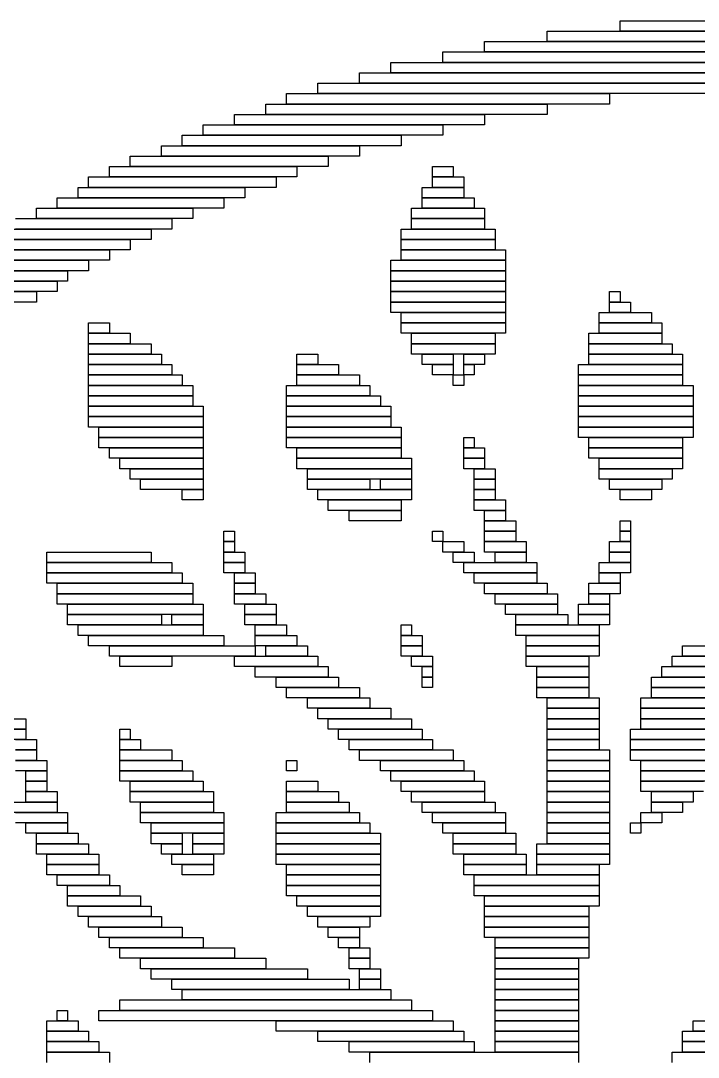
# Model space of a CAD drawing. Extents: x 28 to 995, y 169 to 891.
# Drawn here: x 101.5 to 166.5, y 790.5 to 890 of the extents above; entities that cross this region are included whole.
import ezdxf

# ---------------------------------------------------------------- set-up
doc = ezdxf.new("R2010")
doc.units = 0

msp = doc.modelspace()

# ---------------------------------------------------------------- linework, layer by layer
for p, q in [((159, 890), (191, 890)), ((159, 889), (159, 890)), ((152, 889), (198, 889)), ((152, 888), (152, 889)), ((191, 889), (159, 889)), ((146, 888), (204, 888)), ((146, 887), (146, 888)), ((198, 888), (152, 888)), ((142, 887), (208, 887)), ((142, 886), (142, 887)), ((204, 887), (146, 887)), ((137, 886), (212, 886)), ((137, 885), (137, 886)), ((208, 886), (142, 886)), ((134, 885), (216, 885)), ((134, 884), (134, 885)), ((212, 885), (137, 885)), ((130, 884), (220, 884)), ((130, 883), (130, 884)), ((216, 884), (134, 884)), ((127, 883), (158, 883)), ((127, 882), (127, 883)), ((220, 883), (130, 883)), ((158, 883), (158, 882)), ((125, 882), (152, 882)), ((125, 881), (125, 882)), ((158, 882), (127, 882)), ((152, 882), (152, 881)), ((122, 881), (146, 881)), ((122, 880), (122, 881)), ((152, 881), (125, 881)), ((146, 881), (146, 880)), ((119, 880), (142, 880)), ((119, 879), (119, 880)), ((146, 880), (122, 880)), ((142, 880), (142, 879)), ((117, 879), (138, 879)), ((117, 878), (117, 879)), ((142, 879), (119, 879)), ((138, 879), (138, 878)), ((115, 878), (134, 878)), ((115, 877), (115, 878)), ((138, 878), (117, 878)), ((134, 878), (134, 877)), ((112, 877), (131, 877)), ((112, 876), (112, 877)), ((134, 877), (115, 877)), ((131, 877), (131, 876)), ((110, 876), (128, 876)), ((110, 875), (110, 876)), ((131, 876), (112, 876)), ((128, 876), (128, 875)), ((141, 876), (143, 876)), ((141, 875), (141, 876)), ((143, 876), (143, 875)), ((108, 875), (126, 875)), ((108, 874), (108, 875)), ((128, 875), (110, 875)), ((126, 875), (126, 874)), ((143, 875), (141, 875)), ((141, 875), (144, 875)), ((141, 874), (141, 875)), ((144, 875), (144, 874)), ((107, 874), (123, 874)), ((107, 873), (107, 874)), ((126, 874), (108, 874)), ((123, 874), (123, 873)), ((140, 874), (144, 874)), ((140, 873), (140, 874)), ((144, 874), (141, 874)), ((144, 874), (144, 873)), ((105, 873), (121, 873)), ((105, 872), (105, 873)), ((123, 873), (107, 873)), ((121, 873), (121, 872)), ((144, 873), (140, 873)), ((140, 873), (145, 873)), ((140, 872), (140, 873)), ((145, 873), (145, 872)), ((103, 872), (118, 872)), ((103, 871), (103, 872)), ((121, 872), (105, 872)), ((118, 872), (118, 871)), ((139, 872), (146, 872)), ((139, 871), (139, 872)), ((145, 872), (140, 872)), ((146, 872), (146, 871)), ((101, 871), (116, 871)), ((118, 871), (103, 871)), ((116, 871), (116, 870)), ((146, 871), (139, 871)), ((139, 871), (146, 871)), ((139, 870), (139, 871)), ((146, 871), (146, 870)), ((99, 870), (114, 870)), ((116, 870), (101, 870)), ((114, 870), (114, 869)), ((138, 870), (147, 870)), ((138, 869), (138, 870)), ((146, 870), (139, 870)), ((147, 870), (147, 869)), ((98, 869), (112, 869)), ((114, 869), (99, 869)), ((112, 869), (112, 868)), ((147, 869), (138, 869)), ((138, 869), (147, 869)), ((138, 868), (138, 869)), ((147, 869), (147, 868)), ((96, 868), (110, 868)), ((112, 868), (98, 868)), ((110, 868), (110, 867)), ((147, 868), (138, 868)), ((138, 868), (148, 868)), ((138, 867), (138, 868)), ((148, 868), (148, 867)), ((95, 867), (108, 867)), ((110, 867), (96, 867)), ((108, 867), (108, 866)), ((137, 867), (148, 867)), ((137, 866), (137, 867)), ((148, 867), (138, 867)), ((148, 867), (148, 866)), ((93, 866), (106, 866)), ((108, 866), (95, 866)), ((106, 866), (106, 865)), ((148, 866), (137, 866)), ((137, 866), (148, 866)), ((137, 865), (137, 866)), ((148, 866), (148, 865)), ((92, 865), (105, 865)), ((106, 865), (93, 865)), ((105, 865), (105, 864)), ((148, 865), (137, 865)), ((137, 865), (148, 865)), ((137, 864), (137, 865)), ((148, 865), (148, 864)), ((90, 864), (103, 864)), ((105, 864), (92, 864)), ((103, 864), (103, 863)), ((148, 864), (137, 864)), ((137, 864), (148, 864)), ((137, 863), (137, 864)), ((148, 864), (148, 863)), ((158, 864), (159, 864)), ((158, 863), (158, 864)), ((159, 864), (159, 863)), ((103, 863), (90, 863)), ((148, 863), (137, 863)), ((137, 863), (148, 863)), ((137, 862), (137, 863)), ((148, 863), (148, 862)), ((159, 863), (158, 863)), ((158, 863), (160, 863)), ((158, 862), (158, 863)), ((160, 863), (160, 862)), ((148, 862), (137, 862)), ((138, 862), (148, 862)), ((138, 861), (138, 862)), ((148, 862), (148, 861)), ((157, 862), (162, 862)), ((157, 861), (157, 862)), ((160, 862), (158, 862)), ((162, 862), (162, 861)), ((108, 861), (110, 861)), ((108, 860), (108, 861)), ((110, 861), (110, 860)), ((148, 861), (138, 861)), ((138, 861), (148, 861)), ((138, 860), (138, 861)), ((148, 861), (148, 860)), ((162, 861), (157, 861)), ((157, 861), (163, 861)), ((157, 860), (157, 861)), ((163, 861), (163, 860)), ((110, 860), (108, 860)), ((108, 860), (112, 860)), ((108, 859), (108, 860)), ((112, 860), (112, 859)), ((148, 860), (138, 860)), ((139, 860), (147, 860)), ((139, 859), (139, 860)), ((147, 860), (147, 859)), ((156, 860), (163, 860)), ((156, 859), (156, 860)), ((163, 860), (157, 860)), ((163, 860), (163, 859)), ((112, 859), (108, 859)), ((108, 859), (114, 859)), ((108, 858), (108, 859)), ((114, 859), (114, 858)), ((147, 859), (139, 859)), ((139, 859), (147, 859)), ((139, 858), (139, 859)), ((147, 859), (147, 858)), ((163, 859), (156, 859)), ((156, 859), (164, 859)), ((156, 858), (156, 859)), ((164, 859), (164, 858)), ((114, 858), (108, 858)), ((108, 858), (115, 858)), ((108, 857), (108, 858)), ((115, 858), (115, 857)), ((128, 858), (130, 858)), ((128, 857), (128, 858)), ((130, 858), (130, 857)), ((147, 858), (139, 858)), ((140, 858), (143, 858)), ((140, 857), (140, 858)), ((143, 858), (143, 857)), ((144, 858), (146, 858)), ((144, 857), (144, 858)), ((146, 858), (146, 857)), ((164, 858), (156, 858)), ((156, 858), (165, 858)), ((156, 857), (156, 858)), ((165, 858), (165, 857)), ((115, 857), (108, 857)), ((108, 857), (116, 857)), ((108, 856), (108, 857)), ((116, 857), (116, 856)), ((130, 857), (128, 857)), ((128, 857), (132, 857)), ((128, 856), (128, 857)), ((132, 857), (132, 856)), ((143, 857), (140, 857)), ((141, 857), (143, 857)), ((141, 856), (141, 857)), ((143, 857), (143, 856)), ((146, 857), (144, 857)), ((144, 857), (145, 857)), ((144, 856), (144, 857)), ((145, 857), (145, 856)), ((155, 857), (165, 857)), ((155, 856), (155, 857)), ((165, 857), (156, 857)), ((165, 857), (165, 856)), ((116, 856), (108, 856)), ((108, 856), (117, 856)), ((108, 855), (108, 856)), ((117, 856), (117, 855)), ((132, 856), (128, 856)), ((128, 856), (134, 856)), ((128, 855), (128, 856)), ((134, 856), (134, 855)), ((143, 856), (141, 856)), ((143, 856), (144, 856)), ((143, 855), (143, 856)), ((145, 856), (144, 856)), ((144, 856), (144, 855)), ((165, 856), (155, 856)), ((155, 856), (165, 856)), ((155, 855), (155, 856)), ((165, 856), (165, 855)), ((117, 855), (108, 855)), ((108, 855), (118, 855)), ((108, 854), (108, 855)), ((118, 855), (118, 854)), ((127, 855), (135, 855)), ((127, 854), (127, 855)), ((134, 855), (128, 855)), ((135, 855), (135, 854)), ((144, 855), (143, 855)), ((165, 855), (155, 855)), ((155, 855), (166, 855)), ((155, 854), (155, 855)), ((166, 855), (166, 854)), ((118, 854), (108, 854)), ((108, 854), (118, 854)), ((108, 853), (108, 854)), ((118, 854), (118, 853)), ((135, 854), (127, 854)), ((127, 854), (136, 854)), ((127, 853), (127, 854)), ((136, 854), (136, 853)), ((166, 854), (155, 854)), ((155, 854), (166, 854)), ((155, 853), (155, 854)), ((166, 854), (166, 853)), ((118, 853), (108, 853)), ((108, 853), (119, 853)), ((108, 852), (108, 853)), ((119, 853), (119, 852)), ((136, 853), (127, 853)), ((127, 853), (137, 853)), ((127, 852), (127, 853)), ((137, 853), (137, 852)), ((166, 853), (155, 853)), ((155, 853), (166, 853)), ((155, 852), (155, 853)), ((166, 853), (166, 852)), ((119, 852), (108, 852)), ((108, 852), (119, 852)), ((108, 851), (108, 852)), ((119, 852), (119, 851)), ((137, 852), (127, 852)), ((127, 852), (137, 852)), ((127, 851), (127, 852)), ((137, 852), (137, 851)), ((166, 852), (155, 852)), ((155, 852), (166, 852)), ((155, 851), (155, 852)), ((166, 852), (166, 851)), ((119, 851), (108, 851)), ((109, 851), (119, 851)), ((109, 850), (109, 851)), ((119, 851), (119, 850)), ((137, 851), (127, 851)), ((127, 851), (138, 851)), ((127, 850), (127, 851)), ((138, 851), (138, 850)), ((166, 851), (155, 851)), ((155, 851), (166, 851)), ((155, 850), (155, 851)), ((166, 851), (166, 850)), ((119, 850), (109, 850)), ((109, 850), (119, 850)), ((109, 849), (109, 850)), ((119, 850), (119, 849)), ((138, 850), (127, 850)), ((127, 850), (138, 850)), ((127, 849), (127, 850)), ((138, 850), (138, 849)), ((144, 850), (145, 850)), ((144, 849), (144, 850)), ((145, 850), (145, 849)), ((166, 850), (155, 850)), ((156, 850), (165, 850)), ((156, 849), (156, 850)), ((165, 850), (165, 849)), ((119, 849), (109, 849)), ((110, 849), (119, 849)), ((110, 848), (110, 849)), ((119, 849), (119, 848)), ((138, 849), (127, 849)), ((128, 849), (138, 849)), ((128, 848), (128, 849)), ((138, 849), (138, 848)), ((145, 849), (144, 849)), ((144, 849), (146, 849)), ((144, 848), (144, 849)), ((146, 849), (146, 848)), ((165, 849), (156, 849)), ((156, 849), (165, 849)), ((156, 848), (156, 849)), ((165, 849), (165, 848)), ((119, 848), (110, 848)), ((111, 848), (119, 848)), ((111, 847), (111, 848)), ((119, 848), (119, 847)), ((138, 848), (128, 848)), ((128, 848), (139, 848)), ((128, 847), (128, 848)), ((139, 848), (139, 847)), ((146, 848), (144, 848)), ((144, 848), (146, 848)), ((144, 847), (144, 848)), ((146, 848), (146, 847)), ((165, 848), (156, 848)), ((157, 848), (165, 848)), ((157, 847), (157, 848)), ((165, 848), (165, 847)), ((119, 847), (111, 847)), ((112, 847), (119, 847)), ((112, 846), (112, 847)), ((119, 847), (119, 846)), ((139, 847), (128, 847)), ((129, 847), (139, 847)), ((129, 846), (129, 847)), ((139, 847), (139, 846)), ((146, 847), (144, 847)), ((145, 847), (147, 847)), ((145, 846), (145, 847)), ((147, 847), (147, 846)), ((165, 847), (157, 847)), ((157, 847), (164, 847)), ((157, 846), (157, 847)), ((164, 847), (164, 846)), ((119, 846), (112, 846)), ((113, 846), (119, 846)), ((113, 845), (113, 846)), ((119, 846), (119, 845)), ((139, 846), (129, 846)), ((129, 846), (135, 846)), ((129, 845), (129, 846)), ((135, 846), (135, 845)), ((136, 846), (139, 846)), ((136, 845), (136, 846)), ((139, 846), (139, 845)), ((147, 846), (145, 846)), ((145, 846), (147, 846)), ((145, 845), (145, 846)), ((147, 846), (147, 845)), ((164, 846), (157, 846)), ((158, 846), (163, 846)), ((158, 845), (158, 846)), ((163, 846), (163, 845)), ((119, 845), (113, 845)), ((117, 845), (119, 845)), ((117, 844), (117, 845)), ((119, 845), (119, 844)), ((135, 845), (129, 845)), ((130, 845), (139, 845)), ((130, 844), (130, 845)), ((139, 845), (136, 845)), ((139, 845), (139, 844)), ((147, 845), (145, 845)), ((145, 845), (147, 845)), ((145, 844), (145, 845)), ((147, 845), (147, 844)), ((163, 845), (158, 845)), ((159, 845), (162, 845)), ((159, 844), (159, 845)), ((162, 845), (162, 844)), ((119, 844), (117, 844)), ((139, 844), (130, 844)), ((131, 844), (138, 844)), ((131, 843), (131, 844)), ((138, 844), (138, 843)), ((147, 844), (145, 844)), ((145, 844), (148, 844)), ((145, 843), (145, 844)), ((148, 844), (148, 843)), ((162, 844), (159, 844)), ((138, 843), (131, 843)), ((133, 843), (138, 843)), ((133, 842), (133, 843)), ((138, 843), (138, 842)), ((148, 843), (145, 843)), ((146, 843), (148, 843)), ((146, 842), (146, 843)), ((148, 843), (148, 842)), ((138, 842), (133, 842)), ((148, 842), (146, 842)), ((146, 842), (149, 842)), ((146, 841), (146, 842)), ((149, 842), (149, 841)), ((159, 842), (160, 842)), ((159, 841), (159, 842)), ((160, 842), (160, 841)), ((121, 841), (122, 841)), ((121, 840), (121, 841)), ((122, 841), (122, 840)), ((141, 841), (142, 841)), ((141, 840), (141, 841)), ((142, 841), (142, 840)), ((149, 841), (146, 841)), ((146, 841), (149, 841)), ((146, 840), (146, 841)), ((149, 841), (149, 840)), ((160, 841), (159, 841)), ((159, 841), (160, 841)), ((159, 840), (159, 841)), ((160, 841), (160, 840)), ((122, 840), (121, 840)), ((121, 840), (122, 840)), ((121, 839), (121, 840)), ((122, 840), (122, 839)), ((142, 840), (141, 840)), ((142, 840), (144, 840)), ((142, 839), (142, 840)), ((144, 840), (144, 839)), ((149, 840), (146, 840)), ((146, 840), (150, 840)), ((146, 839), (146, 840)), ((150, 840), (150, 839)), ((158, 840), (160, 840)), ((158, 839), (158, 840)), ((160, 840), (159, 840)), ((160, 840), (160, 839)), ((104, 839), (114, 839)), ((104, 838), (104, 839)), ((114, 839), (114, 838)), ((122, 839), (121, 839)), ((121, 839), (123, 839)), ((121, 838), (121, 839)), ((123, 839), (123, 838)), ((144, 839), (142, 839)), ((143, 839), (145, 839)), ((143, 838), (143, 839)), ((145, 839), (145, 838)), ((150, 839), (146, 839)), ((147, 839), (150, 839)), ((147, 838), (147, 839)), ((150, 839), (150, 838)), ((160, 839), (158, 839)), ((158, 839), (160, 839)), ((158, 838), (158, 839)), ((160, 839), (160, 838)), ((114, 838), (104, 838)), ((104, 838), (116, 838)), ((104, 837), (104, 838)), ((116, 838), (116, 837)), ((123, 838), (121, 838)), ((121, 838), (123, 838)), ((121, 837), (121, 838)), ((123, 838), (123, 837)), ((145, 838), (143, 838)), ((144, 838), (151, 838)), ((144, 837), (144, 838)), ((150, 838), (147, 838)), ((151, 838), (151, 837)), ((157, 838), (160, 838)), ((157, 837), (157, 838)), ((160, 838), (158, 838)), ((160, 838), (160, 837)), ((116, 837), (104, 837)), ((104, 837), (117, 837)), ((104, 836), (104, 837)), ((117, 837), (117, 836)), ((123, 837), (121, 837)), ((122, 837), (124, 837)), ((122, 836), (122, 837)), ((124, 837), (124, 836)), ((151, 837), (144, 837)), ((145, 837), (151, 837)), ((145, 836), (145, 837)), ((151, 837), (151, 836)), ((160, 837), (157, 837)), ((157, 837), (159, 837)), ((157, 836), (157, 837)), ((159, 837), (159, 836)), ((117, 836), (104, 836)), ((105, 836), (118, 836)), ((105, 835), (105, 836)), ((118, 836), (118, 835)), ((124, 836), (122, 836)), ((122, 836), (124, 836)), ((122, 835), (122, 836)), ((124, 836), (124, 835)), ((151, 836), (145, 836)), ((146, 836), (152, 836)), ((146, 835), (146, 836)), ((152, 836), (152, 835)), ((156, 836), (159, 836)), ((156, 835), (156, 836)), ((159, 836), (157, 836)), ((159, 836), (159, 835)), ((118, 835), (105, 835)), ((105, 835), (118, 835)), ((105, 834), (105, 835)), ((118, 835), (118, 834)), ((124, 835), (122, 835)), ((122, 835), (125, 835)), ((122, 834), (122, 835)), ((125, 835), (125, 834)), ((152, 835), (146, 835)), ((147, 835), (153, 835)), ((147, 834), (147, 835)), ((153, 835), (153, 834)), ((159, 835), (156, 835)), ((156, 835), (158, 835)), ((156, 834), (156, 835)), ((158, 835), (158, 834)), ((118, 834), (105, 834)), ((106, 834), (119, 834)), ((106, 833), (106, 834)), ((119, 834), (119, 833)), ((125, 834), (122, 834)), ((123, 834), (126, 834)), ((123, 833), (123, 834)), ((126, 834), (126, 833)), ((153, 834), (147, 834)), ((148, 834), (153, 834)), ((148, 833), (148, 834)), ((153, 834), (153, 833)), ((155, 834), (158, 834)), ((155, 833), (155, 834)), ((158, 834), (156, 834)), ((158, 834), (158, 833)), ((119, 833), (106, 833)), ((106, 833), (115, 833)), ((106, 832), (106, 833)), ((115, 833), (115, 832)), ((116, 833), (119, 833)), ((116, 832), (116, 833)), ((119, 833), (119, 832)), ((126, 833), (123, 833)), ((123, 833), (126, 833)), ((123, 832), (123, 833)), ((126, 833), (126, 832)), ((153, 833), (148, 833)), ((149, 833), (154, 833)), ((149, 832), (149, 833)), ((154, 833), (154, 832)), ((158, 833), (155, 833)), ((155, 833), (158, 833)), ((155, 832), (155, 833)), ((158, 833), (158, 832)), ((115, 832), (106, 832)), ((107, 832), (119, 832)), ((107, 831), (107, 832)), ((119, 832), (116, 832)), ((119, 832), (119, 831)), ((126, 832), (123, 832)), ((124, 832), (127, 832)), ((124, 831), (124, 832)), ((127, 832), (127, 831)), ((138, 832), (139, 832)), ((138, 831), (138, 832)), ((139, 832), (139, 831)), ((154, 832), (149, 832)), ((149, 832), (157, 832)), ((149, 831), (149, 832)), ((158, 832), (155, 832)), ((157, 832), (157, 831)), ((119, 831), (107, 831)), ((108, 831), (121, 831)), ((108, 830), (108, 831)), ((121, 831), (121, 830)), ((127, 831), (124, 831)), ((124, 831), (128, 831)), ((124, 830), (124, 831)), ((128, 831), (128, 830)), ((139, 831), (138, 831)), ((138, 831), (140, 831)), ((138, 830), (138, 831)), ((140, 831), (140, 830)), ((157, 831), (149, 831)), ((150, 831), (157, 831)), ((150, 830), (150, 831)), ((157, 831), (157, 830)), ((121, 830), (108, 830)), ((110, 830), (124, 830)), ((110, 829), (110, 830)), ((128, 830), (124, 830)), ((124, 830), (124, 829)), ((125, 830), (129, 830)), ((125, 829), (125, 830)), ((129, 830), (129, 829)), ((140, 830), (138, 830)), ((138, 830), (140, 830)), ((138, 829), (138, 830)), ((140, 830), (140, 829)), ((157, 830), (150, 830)), ((150, 830), (157, 830)), ((150, 829), (150, 830)), ((157, 830), (157, 829)), ((165, 830), (169, 830)), ((165, 829), (165, 830)), ((124, 829), (110, 829)), ((111, 829), (116, 829)), ((111, 828), (111, 829)), ((116, 829), (116, 828)), ((122, 829), (130, 829)), ((122, 828), (122, 829)), ((129, 829), (125, 829)), ((130, 829), (130, 828)), ((140, 829), (138, 829)), ((139, 829), (141, 829)), ((139, 828), (139, 829)), ((141, 829), (141, 828)), ((157, 829), (150, 829)), ((150, 829), (156, 829)), ((150, 828), (150, 829)), ((156, 829), (156, 828)), ((164, 829), (169, 829)), ((164, 828), (164, 829)), ((169, 829), (165, 829)), ((116, 828), (111, 828)), ((130, 828), (122, 828)), ((124, 828), (131, 828)), ((124, 827), (124, 828)), ((131, 828), (131, 827)), ((141, 828), (139, 828)), ((140, 828), (141, 828)), ((140, 827), (140, 828)), ((141, 828), (141, 827)), ((156, 828), (150, 828)), ((151, 828), (156, 828)), ((151, 827), (151, 828)), ((156, 828), (156, 827)), ((163, 828), (169, 828)), ((163, 827), (163, 828)), ((169, 828), (164, 828)), ((131, 827), (124, 827)), ((126, 827), (132, 827)), ((126, 826), (126, 827)), ((132, 827), (132, 826)), ((141, 827), (140, 827)), ((140, 827), (141, 827)), ((140, 826), (140, 827)), ((141, 827), (141, 826)), ((156, 827), (151, 827)), ((151, 827), (156, 827)), ((151, 826), (151, 827)), ((156, 827), (156, 826)), ((162, 827), (170, 827)), ((162, 826), (162, 827)), ((169, 827), (163, 827)), ((132, 826), (126, 826)), ((127, 826), (134, 826)), ((127, 825), (127, 826)), ((134, 826), (134, 825)), ((141, 826), (140, 826)), ((156, 826), (151, 826)), ((151, 826), (156, 826)), ((151, 825), (151, 826)), ((156, 826), (156, 825)), ((170, 826), (162, 826)), ((162, 826), (170, 826)), ((162, 825), (162, 826)), ((134, 825), (127, 825)), ((129, 825), (135, 825)), ((129, 824), (129, 825)), ((135, 825), (135, 824)), ((156, 825), (151, 825)), ((152, 825), (157, 825)), ((152, 824), (152, 825)), ((157, 825), (157, 824)), ((161, 825), (170, 825)), ((161, 824), (161, 825)), ((170, 825), (162, 825)), ((135, 824), (129, 824)), ((130, 824), (137, 824)), ((130, 823), (130, 824)), ((137, 824), (137, 823)), ((157, 824), (152, 824)), ((152, 824), (157, 824)), ((152, 823), (152, 824)), ((157, 824), (157, 823)), ((170, 824), (161, 824)), ((161, 824), (170, 824)), ((161, 823), (161, 824)), ((100, 823), (102, 823)), ((102, 823), (102, 822)), ((137, 823), (130, 823)), ((131, 823), (139, 823)), ((131, 822), (131, 823)), ((139, 823), (139, 822)), ((157, 823), (152, 823)), ((152, 823), (157, 823)), ((152, 822), (152, 823)), ((157, 823), (157, 822)), ((170, 823), (161, 823)), ((161, 823), (170, 823)), ((161, 822), (161, 823)), ((102, 822), (100, 822)), ((100, 822), (102, 822)), ((102, 822), (102, 821)), ((111, 822), (112, 822)), ((111, 821), (111, 822)), ((112, 822), (112, 821)), ((139, 822), (131, 822)), ((132, 822), (140, 822)), ((132, 821), (132, 822)), ((140, 822), (140, 821)), ((157, 822), (152, 822)), ((152, 822), (157, 822)), ((152, 821), (152, 822)), ((157, 822), (157, 821)), ((160, 822), (170, 822)), ((160, 821), (160, 822)), ((170, 822), (161, 822)), ((102, 821), (100, 821)), ((101, 821), (103, 821)), ((103, 821), (103, 820)), ((112, 821), (111, 821)), ((111, 821), (113, 821)), ((111, 820), (111, 821)), ((113, 821), (113, 820)), ((140, 821), (132, 821)), ((133, 821), (141, 821)), ((133, 820), (133, 821)), ((141, 821), (141, 820)), ((157, 821), (152, 821)), ((152, 821), (157, 821)), ((152, 820), (152, 821)), ((157, 821), (157, 820)), ((170, 821), (160, 821)), ((160, 821), (170, 821)), ((160, 820), (160, 821)), ((103, 820), (101, 820)), ((101, 820), (103, 820)), ((103, 820), (103, 819)), ((113, 820), (111, 820)), ((111, 820), (116, 820)), ((111, 819), (111, 820)), ((116, 820), (116, 819)), ((141, 820), (133, 820)), ((134, 820), (143, 820)), ((134, 819), (134, 820)), ((143, 820), (143, 819)), ((157, 820), (152, 820)), ((152, 820), (158, 820)), ((152, 819), (152, 820)), ((158, 820), (158, 819)), ((170, 820), (160, 820)), ((160, 820), (169, 820)), ((160, 819), (160, 820)), ((103, 819), (101, 819)), ((101, 819), (104, 819)), ((104, 819), (104, 818)), ((116, 819), (111, 819)), ((111, 819), (117, 819)), ((111, 818), (111, 819)), ((117, 819), (117, 818)), ((127, 819), (128, 819)), ((127, 818), (127, 819)), ((128, 819), (128, 818)), ((143, 819), (134, 819)), ((136, 819), (144, 819)), ((136, 818), (136, 819)), ((144, 819), (144, 818)), ((158, 819), (152, 819)), ((152, 819), (158, 819)), ((152, 818), (152, 819)), ((158, 819), (158, 818)), ((169, 819), (160, 819)), ((161, 819), (169, 819)), ((161, 818), (161, 819)), ((104, 818), (101, 818)), ((102, 818), (104, 818)), ((102, 817), (102, 818)), ((104, 818), (104, 817)), ((117, 818), (111, 818)), ((111, 818), (118, 818)), ((111, 817), (111, 818)), ((118, 818), (118, 817)), ((128, 818), (127, 818)), ((144, 818), (136, 818)), ((137, 818), (145, 818)), ((137, 817), (137, 818)), ((145, 818), (145, 817)), ((158, 818), (152, 818)), ((152, 818), (158, 818)), ((152, 817), (152, 818)), ((158, 818), (158, 817)), ((169, 818), (161, 818)), ((161, 818), (168, 818)), ((161, 817), (161, 818)), ((104, 817), (102, 817)), ((102, 817), (104, 817)), ((102, 816), (102, 817)), ((104, 817), (104, 816)), ((118, 817), (111, 817)), ((112, 817), (119, 817)), ((112, 816), (112, 817)), ((119, 817), (119, 816)), ((127, 817), (130, 817)), ((127, 816), (127, 817)), ((130, 817), (130, 816)), ((145, 817), (137, 817)), ((138, 817), (146, 817)), ((138, 816), (138, 817)), ((146, 817), (146, 816)), ((158, 817), (152, 817)), ((152, 817), (158, 817)), ((152, 816), (152, 817)), ((158, 817), (158, 816)), ((168, 817), (161, 817)), ((161, 817), (167, 817)), ((161, 816), (161, 817)), ((104, 816), (102, 816)), ((102, 816), (105, 816)), ((102, 815), (102, 816)), ((105, 816), (105, 815)), ((119, 816), (112, 816)), ((112, 816), (120, 816)), ((112, 815), (112, 816)), ((120, 816), (120, 815)), ((130, 816), (127, 816)), ((127, 816), (132, 816)), ((127, 815), (127, 816)), ((132, 816), (132, 815)), ((146, 816), (138, 816)), ((139, 816), (146, 816)), ((139, 815), (139, 816)), ((146, 816), (146, 815)), ((158, 816), (152, 816)), ((152, 816), (158, 816)), ((152, 815), (152, 816)), ((158, 816), (158, 815)), ((167, 816), (161, 816)), ((162, 816), (166, 816)), ((162, 815), (162, 816)), ((166, 816), (166, 815)), ((99, 815), (105, 815)), ((105, 815), (102, 815)), ((105, 815), (105, 814)), ((120, 815), (112, 815)), ((113, 815), (120, 815)), ((113, 814), (113, 815)), ((120, 815), (120, 814)), ((132, 815), (127, 815)), ((127, 815), (133, 815)), ((127, 814), (127, 815)), ((133, 815), (133, 814)), ((146, 815), (139, 815)), ((140, 815), (147, 815)), ((140, 814), (140, 815)), ((147, 815), (147, 814)), ((158, 815), (152, 815)), ((152, 815), (158, 815)), ((152, 814), (152, 815)), ((158, 815), (158, 814)), ((166, 815), (162, 815)), ((162, 815), (165, 815)), ((162, 814), (162, 815)), ((165, 815), (165, 814)), ((105, 814), (99, 814)), ((101, 814), (106, 814)), ((106, 814), (106, 813)), ((120, 814), (113, 814)), ((113, 814), (121, 814)), ((113, 813), (113, 814)), ((121, 814), (121, 813)), ((126, 814), (134, 814)), ((126, 813), (126, 814)), ((133, 814), (127, 814)), ((134, 814), (134, 813)), ((147, 814), (140, 814)), ((141, 814), (148, 814)), ((141, 813), (141, 814)), ((148, 814), (148, 813)), ((158, 814), (152, 814)), ((152, 814), (158, 814)), ((152, 813), (152, 814)), ((158, 814), (158, 813)), ((161, 814), (163, 814)), ((161, 813), (161, 814)), ((165, 814), (162, 814)), ((163, 814), (163, 813)), ((106, 813), (101, 813)), ((102, 813), (106, 813)), ((102, 812), (102, 813)), ((106, 813), (106, 812)), ((121, 813), (113, 813)), ((114, 813), (121, 813)), ((114, 812), (114, 813)), ((121, 813), (121, 812)), ((134, 813), (126, 813)), ((126, 813), (135, 813)), ((126, 812), (126, 813)), ((135, 813), (135, 812)), ((148, 813), (141, 813)), ((142, 813), (148, 813)), ((142, 812), (142, 813)), ((148, 813), (148, 812)), ((158, 813), (152, 813)), ((152, 813), (158, 813)), ((152, 812), (152, 813)), ((158, 813), (158, 812)), ((160, 813), (161, 813)), ((160, 812), (160, 813)), ((163, 813), (161, 813)), ((161, 813), (161, 812)), ((106, 812), (102, 812)), ((103, 812), (107, 812)), ((103, 811), (103, 812)), ((107, 812), (107, 811)), ((121, 812), (114, 812)), ((114, 812), (117, 812)), ((114, 811), (114, 812)), ((117, 812), (117, 811)), ((118, 812), (121, 812)), ((118, 811), (118, 812)), ((121, 812), (121, 811)), ((135, 812), (126, 812)), ((126, 812), (136, 812)), ((126, 811), (126, 812)), ((136, 812), (136, 811)), ((148, 812), (142, 812)), ((143, 812), (149, 812)), ((143, 811), (143, 812)), ((149, 812), (149, 811)), ((158, 812), (152, 812)), ((152, 812), (158, 812)), ((152, 811), (152, 812)), ((158, 812), (158, 811)), ((161, 812), (160, 812)), ((107, 811), (103, 811)), ((103, 811), (108, 811)), ((103, 810), (103, 811)), ((108, 811), (108, 810)), ((117, 811), (114, 811)), ((115, 811), (117, 811)), ((115, 810), (115, 811)), ((117, 811), (117, 810)), ((121, 811), (118, 811)), ((118, 811), (121, 811)), ((118, 810), (118, 811)), ((121, 811), (121, 810)), ((136, 811), (126, 811)), ((126, 811), (136, 811)), ((126, 810), (126, 811)), ((136, 811), (136, 810)), ((149, 811), (143, 811)), ((143, 811), (149, 811)), ((143, 810), (143, 811)), ((149, 811), (149, 810)), ((151, 811), (158, 811)), ((151, 810), (151, 811)), ((158, 811), (152, 811)), ((158, 811), (158, 810)), ((108, 810), (103, 810)), ((104, 810), (109, 810)), ((104, 809), (104, 810)), ((109, 810), (109, 809)), ((117, 810), (115, 810)), ((116, 810), (120, 810)), ((116, 809), (116, 810)), ((121, 810), (118, 810)), ((120, 810), (120, 809)), ((136, 810), (126, 810)), ((126, 810), (136, 810)), ((126, 809), (126, 810)), ((136, 810), (136, 809)), ((149, 810), (143, 810)), ((144, 810), (150, 810)), ((144, 809), (144, 810)), ((150, 810), (150, 809)), ((158, 810), (151, 810)), ((151, 810), (158, 810)), ((151, 809), (151, 810)), ((158, 810), (158, 809)), ((109, 809), (104, 809)), ((104, 809), (109, 809)), ((104, 808), (104, 809)), ((109, 809), (109, 808)), ((120, 809), (116, 809)), ((117, 809), (120, 809)), ((117, 808), (117, 809)), ((120, 809), (120, 808)), ((136, 809), (126, 809)), ((127, 809), (136, 809)), ((127, 808), (127, 809)), ((136, 809), (136, 808)), ((150, 809), (144, 809)), ((144, 809), (150, 809)), ((144, 808), (144, 809)), ((150, 809), (150, 808)), ((158, 809), (151, 809)), ((151, 809), (157, 809)), ((151, 808), (151, 809)), ((157, 809), (157, 808)), ((109, 808), (104, 808)), ((105, 808), (110, 808)), ((105, 807), (105, 808)), ((110, 808), (110, 807)), ((120, 808), (117, 808)), ((136, 808), (127, 808)), ((127, 808), (136, 808)), ((127, 807), (127, 808)), ((136, 808), (136, 807)), ((150, 808), (144, 808)), ((145, 808), (157, 808)), ((145, 807), (145, 808)), ((157, 808), (151, 808)), ((157, 808), (157, 807)), ((110, 807), (105, 807)), ((106, 807), (111, 807)), ((106, 806), (106, 807)), ((111, 807), (111, 806)), ((136, 807), (127, 807)), ((127, 807), (136, 807)), ((127, 806), (127, 807)), ((136, 807), (136, 806)), ((157, 807), (145, 807)), ((145, 807), (157, 807)), ((145, 806), (145, 807)), ((157, 807), (157, 806)), ((111, 806), (106, 806)), ((106, 806), (113, 806)), ((106, 805), (106, 806)), ((113, 806), (113, 805)), ((136, 806), (127, 806)), ((128, 806), (136, 806)), ((128, 805), (128, 806)), ((136, 806), (136, 805)), ((157, 806), (145, 806)), ((146, 806), (157, 806)), ((146, 805), (146, 806)), ((157, 806), (157, 805)), ((113, 805), (106, 805)), ((107, 805), (114, 805)), ((107, 804), (107, 805)), ((114, 805), (114, 804)), ((136, 805), (128, 805)), ((129, 805), (136, 805)), ((129, 804), (129, 805)), ((136, 805), (136, 804)), ((157, 805), (146, 805)), ((146, 805), (156, 805)), ((146, 804), (146, 805)), ((156, 805), (156, 804)), ((114, 804), (107, 804)), ((108, 804), (115, 804)), ((108, 803), (108, 804)), ((115, 804), (115, 803)), ((136, 804), (129, 804)), ((130, 804), (135, 804)), ((130, 803), (130, 804)), ((135, 804), (135, 803)), ((156, 804), (146, 804)), ((146, 804), (156, 804)), ((146, 803), (146, 804)), ((156, 804), (156, 803)), ((115, 803), (108, 803)), ((109, 803), (117, 803)), ((109, 802), (109, 803)), ((117, 803), (117, 802)), ((135, 803), (130, 803)), ((131, 803), (134, 803)), ((131, 802), (131, 803)), ((134, 803), (134, 802)), ((156, 803), (146, 803)), ((146, 803), (156, 803)), ((146, 802), (146, 803)), ((156, 803), (156, 802)), ((117, 802), (109, 802)), ((110, 802), (119, 802)), ((110, 801), (110, 802)), ((119, 802), (119, 801)), ((134, 802), (131, 802)), ((132, 802), (134, 802)), ((132, 801), (132, 802)), ((134, 802), (134, 801)), ((156, 802), (146, 802)), ((147, 802), (156, 802)), ((147, 801), (147, 802)), ((156, 802), (156, 801)), ((119, 801), (110, 801)), ((111, 801), (122, 801)), ((111, 800), (111, 801)), ((122, 801), (122, 800)), ((134, 801), (132, 801)), ((133, 801), (135, 801)), ((133, 800), (133, 801)), ((135, 801), (135, 800)), ((156, 801), (147, 801)), ((147, 801), (156, 801)), ((147, 800), (147, 801)), ((156, 801), (156, 800)), ((122, 800), (111, 800)), ((113, 800), (125, 800)), ((113, 799), (113, 800)), ((125, 800), (125, 799)), ((135, 800), (133, 800)), ((133, 800), (135, 800)), ((133, 799), (133, 800)), ((135, 800), (135, 799)), ((156, 800), (147, 800)), ((147, 800), (155, 800)), ((147, 799), (147, 800)), ((155, 800), (155, 799)), ((125, 799), (113, 799)), ((114, 799), (129, 799)), ((114, 798), (114, 799)), ((129, 799), (129, 798)), ((135, 799), (133, 799)), ((134, 799), (136, 799)), ((134, 798), (134, 799)), ((136, 799), (136, 798)), ((155, 799), (147, 799)), ((147, 799), (155, 799)), ((147, 798), (147, 799)), ((155, 799), (155, 798)), ((129, 798), (114, 798)), ((116, 798), (133, 798)), ((116, 797), (116, 798)), ((133, 798), (133, 797)), ((136, 798), (134, 798)), ((134, 798), (136, 798)), ((134, 797), (134, 798)), ((136, 798), (136, 797)), ((155, 798), (147, 798)), ((147, 798), (155, 798)), ((147, 797), (147, 798)), ((155, 798), (155, 797)), ((133, 797), (116, 797)), ((117, 797), (137, 797)), ((117, 796), (117, 797)), ((136, 797), (134, 797)), ((137, 797), (137, 796)), ((155, 797), (147, 797)), ((147, 797), (155, 797)), ((147, 796), (147, 797)), ((155, 797), (155, 796)), ((111, 796), (139, 796)), ((111, 795), (111, 796)), ((137, 796), (117, 796)), ((139, 796), (139, 795)), ((155, 796), (147, 796)), ((147, 796), (155, 796)), ((147, 795), (147, 796)), ((155, 796), (155, 795)), ((105, 795), (106, 795)), ((105, 794), (105, 795)), ((106, 795), (106, 794)), ((109, 795), (141, 795)), ((109, 794), (109, 795)), ((139, 795), (111, 795)), ((141, 795), (141, 794)), ((155, 795), (147, 795)), ((147, 795), (155, 795)), ((147, 794), (147, 795)), ((155, 795), (155, 794)), ((104, 794), (107, 794)), ((104, 793), (104, 794)), ((106, 794), (105, 794)), ((107, 794), (107, 793)), ((141, 794), (109, 794)), ((126, 794), (143, 794)), ((126, 793), (126, 794)), ((143, 794), (143, 793)), ((155, 794), (147, 794)), ((147, 794), (155, 794)), ((147, 793), (147, 794)), ((155, 794), (155, 793)), ((166, 794), (175, 794)), ((166, 793), (166, 794)), ((107, 793), (104, 793)), ((104, 793), (108, 793)), ((104, 792), (104, 793)), ((108, 793), (108, 792)), ((143, 793), (126, 793)), ((130, 793), (144, 793)), ((130, 792), (130, 793)), ((144, 793), (144, 792)), ((155, 793), (147, 793)), ((147, 793), (155, 793)), ((147, 792), (147, 793)), ((155, 793), (155, 792)), ((165, 793), (175, 793)), ((165, 792), (165, 793)), ((175, 793), (166, 793)), ((108, 792), (104, 792)), ((104, 792), (109, 792)), ((104, 791), (104, 792)), ((109, 792), (109, 791)), ((144, 792), (130, 792)), ((133, 792), (145, 792)), ((133, 791), (133, 792)), ((145, 792), (145, 791)), ((155, 792), (147, 792)), ((147, 792), (155, 792)), ((147, 791), (147, 792)), ((155, 792), (155, 791)), ((175, 792), (165, 792)), ((165, 792), (175, 792)), ((165, 791), (165, 792)), ((109, 791), (104, 791)), ((104, 791), (110, 791)), ((104, 790), (104, 791)), ((110, 791), (110, 790)), ((145, 791), (133, 791)), ((135, 791), (155, 791)), ((135, 790), (135, 791)), ((155, 791), (147, 791)), ((155, 791), (155, 790)), ((164, 791), (175, 791)), ((164, 790), (164, 791)), ((175, 791), (165, 791))]:
    msp.add_line(p, q)

doc.saveas('drawing.dxf')
